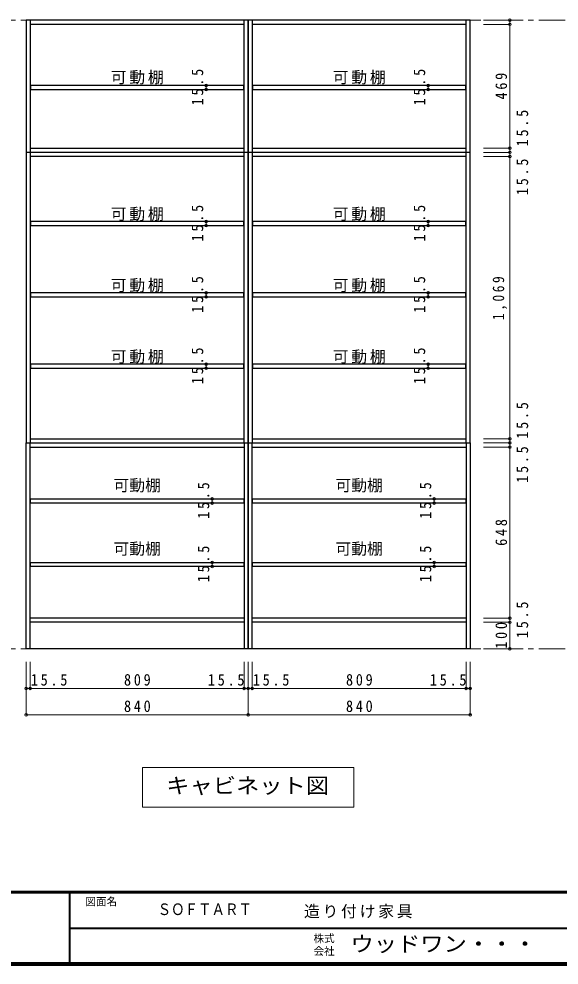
# Model space of a CAD drawing. Units: millimetres at full size, sheet at 1:20; some dimension numbers follow another scale. Extents: x -4000 to 3800, y -2865 to 2783.
# Drawn here: x -292 to 1752, y -2797 to 785 of the extents above; entities that cross this region are included whole.
import ezdxf
from ezdxf.enums import TextEntityAlignment as Align

# ---------------------------------------------------------------- set-up
doc = ezdxf.new("R2010")
doc.units = ezdxf.units.MM
doc.header["$LTSCALE"] = 20
doc.header["$PDMODE"] = 32
doc.header["$PDSIZE"] = 10
doc.linetypes.add('CHAIN1', pattern=[8, 5, -1, 1, -1])
for name, color, linetype, lineweight in [('0-1_本体', 3, 'Continuous', 25), ('0-4_棚', 3, 'Continuous', 25), ('0-A_文字', 7, 'Continuous', 18), ('0-B_寸法', 7, 'Continuous', 9), ('F-1_枠', 6, 'Continuous', 40)]:
    doc.layers.add(name, color=color, linetype=linetype, lineweight=lineweight)
doc.layers.add('F-A_文字', color=7, linetype='Continuous')
doc.styles.add('HG明朝B', font='')
doc.styles.add('ＭＳ ゴシック', font='')
doc.styles.get('HG明朝B').set_extended_font_data('HG明朝B')
doc.styles.get('ＭＳ ゴシック').set_extended_font_data('MS Gothic')

msp = doc.modelspace()

# ---------------------------------------------------------------- linework, layer by layer
at = {"layer": '0-1_本体'}
for p, q in [((1416, 779.68), (-264, 779.68)), ((-264, 779.68), (-264, 279.68)), ((-248.5, 779.68), (-248.5, 279.68)), ((560.5, 764.18), (-248.5, 764.18)), ((560.5, 279.68), (560.5, 779.68)), ((576, 279.68), (576, 779.68)), ((576, 779.68), (576, 279.68)), ((591.5, 779.68), (591.5, 279.68)), ((1400.5, 764.18), (591.5, 764.18)), ((1400.5, 279.68), (1400.5, 779.68)), ((1416, 279.68), (1416, 779.68)), ((-248.5, 295.18), (560.5, 295.18)), ((591.5, 295.18), (1400.5, 295.18)), ((-248.5, 279.68), (-248.5, -820.32)), ((560.5, 264.18), (-248.5, 264.18)), ((560.5, -820.32), (560.5, 279.68)), ((576, -820.32), (576, 279.68)), ((576, 279.68), (576, -820.32)), ((591.5, 279.68), (591.5, -820.32)), ((1400.5, 264.18), (591.5, 264.18)), ((1400.5, -820.32), (1400.5, 279.68)), ((1416, -820.32), (1416, 279.68)), ((-264, -820.32), (1416, -820.32)), ((-264, -1599.32), (-264, -820.32)), ((-248.5, -804.82), (560.5, -804.82)), ((-248.5, -1599.32), (-248.5, -820.32)), ((560.5, -820.32), (560.5, -1599.32)), ((576, -820.32), (576, -1599.32)), ((576, -1599.32), (576, -820.32)), ((591.5, -804.82), (1400.5, -804.82)), ((591.5, -1599.32), (591.5, -820.32)), ((1400.5, -820.32), (1400.5, -1599.32)), ((1416, -820.32), (1416, -1599.32)), ((-248.5, -835.82), (560.5, -835.82)), ((591.5, -835.82), (1400.5, -835.82)), ((560.5, -1483.82), (-248.5, -1483.82)), ((560.5, -1499.32), (-248.5, -1499.32)), ((1400.5, -1483.82), (591.5, -1483.82)), ((1400.5, -1499.32), (591.5, -1499.32)), ((1416, -1599.32), (-264, -1599.32))]:
    msp.add_line(p, q, dxfattribs=at)
msp.add_lwpolyline([(1416, 279.68), (-264, 279.68), (-264, -820.32)], dxfattribs=at)
at = {"layer": '0-4_棚'}
for p, q in [((-247.5, 532.68), (-247.5, 517.18)), ((559.5, 532.68), (-247.5, 532.68)), ((-247.5, 517.18), (559.5, 517.18)), ((559.5, 517.18), (559.5, 532.68)), ((592.5, 532.68), (592.5, 517.18)), ((1399.5, 532.68), (592.5, 532.68)), ((592.5, 517.18), (1399.5, 517.18)), ((1399.5, 517.18), (1399.5, 532.68)), ((-247.5, 17.68), (-247.5, 2.18)), ((559.5, 17.68), (-247.5, 17.68)), ((-247.5, 2.18), (559.5, 2.18)), ((559.5, 2.18), (559.5, 17.68)), ((592.5, 17.68), (592.5, 2.18)), ((1399.5, 17.68), (592.5, 17.68)), ((592.5, 2.18), (1399.5, 2.18)), ((1399.5, 2.18), (1399.5, 17.68)), ((-247.5, -252.32), (-247.5, -267.82)), ((559.5, -252.32), (-247.5, -252.32)), ((-247.5, -267.82), (559.5, -267.82)), ((559.5, -267.82), (559.5, -252.32)), ((592.5, -252.32), (592.5, -267.82)), ((1399.5, -252.32), (592.5, -252.32)), ((592.5, -267.82), (1399.5, -267.82)), ((1399.5, -267.82), (1399.5, -252.32)), ((-247.5, -522.32), (-247.5, -537.82)), ((559.5, -522.32), (-247.5, -522.32)), ((559.5, -537.82), (559.5, -522.32)), ((592.5, -522.32), (592.5, -537.82)), ((1399.5, -522.32), (592.5, -522.32)), ((1399.5, -537.82), (1399.5, -522.32)), ((-247.5, -537.82), (559.5, -537.82)), ((592.5, -537.82), (1399.5, -537.82))]:
    msp.add_line(p, q, dxfattribs=at)
for points in [[(-247.5, -1032.37), (559.5, -1032.37), (559.5, -1047.87), (-247.5, -1047.87)], [(592.5, -1032.37), (1399.5, -1032.37), (1399.5, -1047.87), (592.5, -1047.87)], [(-247.5, -1272.37), (559.5, -1272.37), (559.5, -1287.87), (-247.5, -1287.87)], [(592.5, -1272.37), (1399.5, -1272.37), (1399.5, -1287.87), (592.5, -1287.87)]]:
    msp.add_lwpolyline(points, close=True, dxfattribs=at)
at = {"layer": '0-A_文字', "linetype": 'CHAIN1'}
for p, q in [((-2964, 779.68), (2864, 779.68)), ((-2964, -1599.32), (2864, -1599.32))]:
    msp.add_line(p, q, dxfattribs=at)
at = {"layer": '0-A_文字'}
for p, q in [((176, -2049.32), (176, -2199.32)), ((976, -2049.32), (176, -2049.32)), ((976, -2199.32), (976, -2049.32)), ((176, -2199.32), (976, -2199.32))]:
    msp.add_line(p, q, dxfattribs=at)
at = {"layer": '0-B_寸法', "color": 4}
for p, q in [((1566, 779.68), (1466, 779.68)), ((1566, 764.18), (1466, 764.18)), ((1566, 779.68), (1566, 764.18)), ((1566, 764.18), (1566, 295.18)), ((416.51, 532.68), (376.51, 532.68)), ((416.51, 517.18), (376.51, 517.18)), ((416.51, 532.68), (416.51, 517.18)), ((1256.51, 532.68), (1216.51, 532.68)), ((1256.51, 517.18), (1216.51, 517.18)), ((1256.51, 532.68), (1256.51, 517.18)), ((1566, 295.18), (1466, 295.18)), ((1566, 295.18), (1566, 279.68)), ((1566, 279.68), (1466, 279.68)), ((1566, 264.18), (1466, 264.18)), ((1566, 279.68), (1566, 264.18)), ((1566, 264.18), (1566, -804.82)), ((416.51, 17.68), (376.51, 17.68)), ((416.51, 2.18), (376.51, 2.18)), ((416.51, 2.18), (416.51, 17.68)), ((1256.51, 17.68), (1216.51, 17.68)), ((1256.51, 2.18), (1216.51, 2.18)), ((1256.51, 2.18), (1256.51, 17.68)), ((416.51, -252.32), (376.51, -252.32)), ((416.51, -267.82), (376.51, -267.82)), ((416.51, -252.32), (416.51, -267.82)), ((1256.51, -252.32), (1216.51, -252.32)), ((1256.51, -267.82), (1216.51, -267.82)), ((1256.51, -252.32), (1256.51, -267.82)), ((416.51, -522.32), (376.51, -522.32)), ((416.51, -537.82), (416.51, -522.32)), ((1256.51, -522.32), (1216.51, -522.32)), ((1256.51, -537.82), (1256.51, -522.32)), ((416.51, -537.82), (376.51, -537.82)), ((1256.51, -537.82), (1216.51, -537.82)), ((1566, -804.82), (1466, -804.82)), ((1566, -820.32), (1466, -820.32)), ((1566, -804.82), (1566, -820.32)), ((1566, -820.32), (1566, -835.82)), ((1566, -835.82), (1466, -835.82)), ((1566, -835.82), (1566, -1483.82)), ((439.41, -1032.37), (339.41, -1032.37)), ((439.41, -1047.87), (439.41, -1032.37)), ((1279.41, -1032.37), (1179.41, -1032.37)), ((1279.41, -1047.87), (1279.41, -1032.37)), ((439.41, -1047.87), (339.41, -1047.87)), ((1279.41, -1047.87), (1179.41, -1047.87)), ((439.41, -1272.37), (339.41, -1272.37)), ((439.41, -1287.87), (339.41, -1287.87)), ((439.41, -1287.87), (439.41, -1272.37)), ((1279.41, -1272.37), (1179.41, -1272.37)), ((1279.41, -1287.87), (1179.41, -1287.87)), ((1279.41, -1287.87), (1279.41, -1272.37)), ((1566, -1483.82), (1466, -1483.82)), ((1566, -1499.32), (1466, -1499.32)), ((1566, -1483.82), (1566, -1499.32)), ((1566, -1499.32), (1566, -1599.32)), ((1566, -1599.32), (1466, -1599.32)), ((-264, -1849.32), (-264, -1649.32)), ((-248.5, -1749.32), (-248.5, -1649.32)), ((560.5, -1749.32), (560.5, -1649.32)), ((576, -1749.32), (576, -1649.32)), ((591.5, -1749.32), (591.5, -1649.32)), ((1400.5, -1749.32), (1400.5, -1649.32)), ((1416, -1749.32), (1416, -1649.32)), ((1416, -1849.32), (1416, -1649.32)), ((-264, -1749.32), (-248.5, -1749.32)), ((-248.5, -1749.32), (560.5, -1749.32)), ((560.5, -1749.32), (576, -1749.32)), ((576, -1849.32), (576, -1749.32)), ((576, -1749.32), (591.5, -1749.32)), ((591.5, -1749.32), (1400.5, -1749.32)), ((1400.5, -1749.32), (1416, -1749.32)), ((1416, -1849.32), (1416, -1749.32)), ((-264, -1849.32), (576, -1849.32)), ((576, -1849.32), (1416, -1849.32))]:
    msp.add_line(p, q, dxfattribs=at)
at = {"layer": '0-B_寸法'}
for p in [(1566, 779.68), (1566, 764.18), (416.51, 532.68), (1256.51, 532.68), (416.51, 517.18), (1256.51, 517.18), (1566, 295.18), (1566, 279.68), (1566, 264.18), (416.51, 17.68), (416.51, 2.18), (1256.51, 17.68), (1256.51, 2.18), (416.51, -252.32), (1256.51, -252.32), (416.51, -267.82), (1256.51, -267.82), (416.51, -522.32), (416.51, -537.82), (1256.51, -522.32), (1256.51, -537.82), (1566, -804.82), (1566, -820.32), (1566, -820.32), (1566, -835.82), (439.41, -1032.37), (1279.41, -1032.37), (439.41, -1047.87), (1279.41, -1047.87), (439.41, -1272.37), (439.41, -1287.87), (1279.41, -1272.37), (1279.41, -1287.87), (1566, -1483.82), (1566, -1499.32), (1566, -1599.32), (-264, -1749.32), (-248.5, -1749.32), (560.5, -1749.32), (576, -1749.32), (591.5, -1749.32), (1400.5, -1749.32), (1416, -1749.32), (-264, -1849.32), (576, -1849.32), (1416, -1849.32), (1416, -1849.32)]:
    msp.add_point(p, dxfattribs=at)
at = {"layer": 'F-1_枠'}
for p, q in [((3800, -2520), (-4000, -2520)), ((3800, -2523.33), (-4000, -2523.33)), ((-100, -2523.33), (-100, -2790)), ((-100, -2656.67), (3793.33, -2656.67)), ((3800, -2790), (-4000, -2790)), ((3800, -2793.33), (-4000, -2793.33)), ((3800, -2796.67), (-4000, -2796.67))]:
    msp.add_line(p, q, dxfattribs=at)

# ---------------------------------------------------------------- texts
at = {"layer": '0-A_文字', "style": 'ＭＳ ゴシック'}
for p in [(66, -1015.97), (906, -1015.97), (66, -1255.97), (906, -1255.97)]:
    msp.add_text('可動棚', height=43.99, dxfattribs=at).set_placement(p, align=Align.BOTTOM_LEFT)
at = {"layer": '0-A_文字', "style": 'ＭＳ ゴシック', "width": 1.1}
msp.add_text('キャビネット図', height=58.65, dxfattribs=at).set_placement((266, -2164.32), align=Align.BOTTOM_LEFT)
at = {"layer": '0-A_文字', "char_height": 43.99, "attachment_point": 7, "style": 'ＭＳ ゴシック'}
for insert in [(56, 536.68), (896, 536.68), (56, 19.18), (896, 19.18), (56, -250.82), (896, -250.82), (56, -520.82), (896, -520.82)]:
    msp.add_mtext('\\T1.17;可動棚', dxfattribs=dict(at, insert=insert))
at = {"layer": '0-B_寸法', "char_height": 43.99, "attachment_point": 7, "rotation": 90, "style": 'ＭＳ ゴシック'}
for s, insert in [('\\T1.38;\\W0.9;15.5', (406.51, 457.43)), ('\\T1.38;\\W0.9;15.5', (1246.51, 457.43)), ('\\T1.38;\\W0.9;469', (1556, 479.68)), ('\\T1.38;\\W0.9;15.5', (1636, 302.37)), ('\\T1.38;\\W0.9;15.5', (1636, 117.56)), ('\\T1.38;\\W0.9;15.5', (406.51, -57.57)), ('\\T1.38;\\W0.9;15.5', (1246.51, -57.57)), ('\\T1.38;\\W0.9;15.5', (406.51, -327.57)), ('\\T1.38;\\W0.9;15.5', (1246.51, -327.57)), ('\\T1.38;\\W0.85;1,069', (1556, -355.32)), ('\\T1.38;\\W0.9;15.5', (406.51, -597.57)), ('\\T1.38;\\W0.9;15.5', (1246.51, -597.57)), ('\\T1.38;\\W0.9;15.5', (1636, -804.41)), ('\\T1.38;\\W0.9;15.5', (1636, -971.31)), ('\\T1.38;\\W0.9;15.5', (429.41, -1107.62)), ('\\T1.38;\\W0.9;15.5', (1269.41, -1107.62)), ('\\T1.38;\\W0.9;648', (1556, -1209.82)), ('\\T1.38;\\W0.9;15.5', (429.41, -1347.62)), ('\\T1.38;\\W0.9;15.5', (1269.41, -1347.62)), ('\\T1.38;\\W0.9;15.5', (1636, -1559.07)), ('\\T1.38;\\W0.9;100', (1556, -1599.32))]:
    msp.add_mtext(s, dxfattribs=dict(at, insert=insert))
at = {"layer": '0-B_寸法', "char_height": 43.99, "attachment_point": 7, "style": 'ＭＳ ゴシック'}
for s, insert in [('\\T1.38;\\W0.9;15.5', (-246.5, -1739.32)), ('\\T1.38;\\W0.9;809', (106, -1739.32)), ('\\T1.38;\\W0.9;15.5', (423.5, -1739.32)), ('\\T1.38;\\W0.9;15.5', (593.5, -1739.32)), ('\\T1.38;\\W0.9;809', (946, -1739.32)), ('\\T1.38;\\W0.9;15.5', (1263.5, -1739.32)), ('\\T1.38;\\W0.9;840', (106, -1839.32)), ('\\T1.38;\\W0.9;840', (946, -1839.32))]:
    msp.add_mtext(s, dxfattribs=dict(at, insert=insert))
at = {"layer": 'F-A_文字', "style": 'ＭＳ ゴシック'}
for s, p in [('図面名', (-40, -2580)), ('株式', (823.33, -2719.33)), ('会社', (823.33, -2767.33))]:
    msp.add_text(s, height=29.33, dxfattribs=at).set_placement(p, align=Align.BOTTOM_LEFT)
at = {"layer": 'F-A_文字'}
for s, height, style, width, p in [('ＳＯＦＴＡＲＴ', 43.99, 'HG明朝B', 0.85, (233.33, -2620.52)), ('ウッドワン・・・', 58.65, 'ＭＳ ゴシック', 1.1, (963.33, -2763.33))]:
    msp.add_text(s, height=height, dxfattribs=dict(at, style=style, width=width)).set_placement(p, align=Align.BOTTOM_LEFT)
at = {"layer": 'F-A_文字', "insert": (786.95, -2620), "char_height": 43.99, "attachment_point": 7, "style": 'ＭＳ ゴシック'}
msp.add_mtext('\\T1.17;造り付け家具', dxfattribs=at)

doc.saveas('drawing.dxf')
